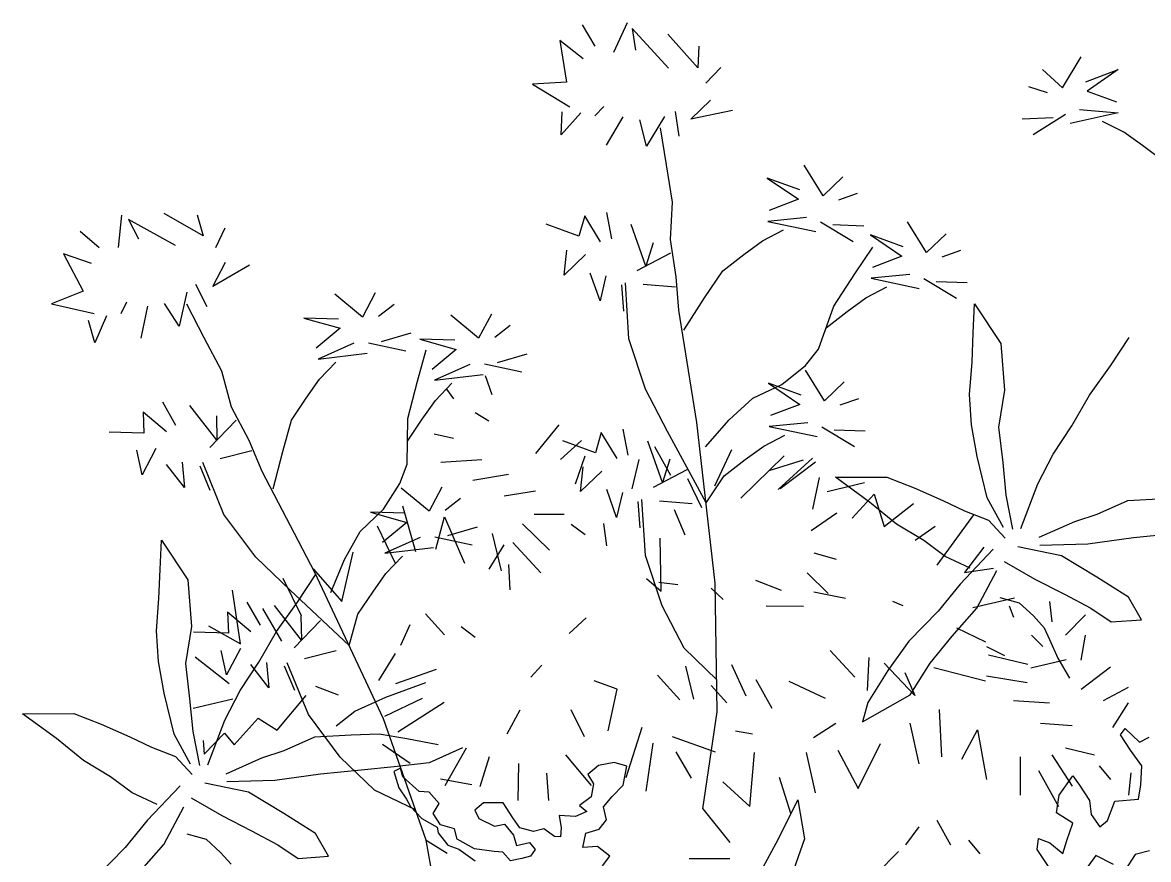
# Model space of a CAD drawing. Header units: millimetres. Extents: x 224.49 to 232.8, y 170.44 to 178.39.
# Drawn here: x 232.0701 to 232.3489, y 174.1211 to 174.3284 of the extents above; entities that cross this region are included whole.
import ezdxf

# ---------------------------------------------------------------- set-up
doc = ezdxf.new("R2010")
doc.units = ezdxf.units.MM
doc.layers.add('VEGETAZIONE', color=94, linetype='Continuous')

msp = doc.modelspace()

# ---------------------------------------------------------------- linework, layer by layer
at = {"layer": 'VEGETAZIONE'}
for p, q in [((232.2119666124137, 174.3224936376592), (232.2088205923475, 174.3278109197946)), ((232.2165853355534, 174.3210316952747), (232.2199195689006, 174.3283650960167)), ((232.2300526777701, 174.3170231468818), (232.2210919509136, 174.3268500843934)), ((232.2210919509136, 174.3268500843934), (232.221940410229, 174.3214974227659)), ((232.2373282868145, 174.3171351819407), (232.2299228687631, 174.3254530044115)), ((232.2089504013545, 174.3193810622648), (232.2031356945647, 174.3238907176411)), ((232.2031356945647, 174.3238907176411), (232.2048267127859, 174.3135685697281)), ((232.2376286078745, 174.3225055333147), (232.2373282868145, 174.3171351819407)), ((232.3276459503861, 174.3121633135271), (232.332241616654, 174.3198277289063)), ((232.2430721886914, 174.3172236306715), (232.2393019248677, 174.3133329114281)), ((232.3226673119286, 174.3167619627544), (232.3276459503861, 174.3121633135271)), ((232.3333905332212, 174.313696196603), (232.3414329491908, 174.3167619627544)), ((232.3414329491908, 174.3167619627544), (232.3337735054103, 174.3113968719891)), ((232.2048267127859, 174.3135685697281), (232.1964082237757, 174.3130556695806)), ((232.1964082237757, 174.3130556695806), (232.2056869729201, 174.3074495574157)), ((232.3192205622274, 174.3125465342961), (232.3238162284958, 174.3110136512202)), ((232.3337735054103, 174.3113968719891), (232.3410499770018, 174.3087143266063)), ((232.235608366366, 174.3044609127352), (232.2405156097463, 174.3091356724095)), ((232.2034956195386, 174.3005170217626), (232.2037900401894, 174.3062705484787)), ((232.2083910621006, 174.305958132121), (232.2034956195386, 174.3005170217626)), ((232.2141113623399, 174.3075792822207), (232.2118492040456, 174.3052448506747)), ((232.2317495964009, 174.3063178236263), (232.2326098565351, 174.3001988113139)), ((232.2459178876977, 174.3065359971621), (232.235608366366, 174.3044609127352)), ((232.3203694787946, 174.3006666904586), (232.3284118947637, 174.3056485604549)), ((232.3414329491908, 174.3060317812239), (232.329560811331, 174.303349235841)), ((232.3318586444649, 174.3067982227618), (232.3414329491908, 174.3060317812239)), ((232.2187477867075, 174.3049678138096), (232.2146417993669, 174.298005795246)), ((232.2246037963634, 174.2977759310371), (232.2229717822362, 174.3042663255275)), ((232.2290868100865, 174.3051270215252), (232.2246037963634, 174.2977759310371)), ((232.3176886734715, 174.3044988981479), (232.3253481172516, 174.3048821189169)), ((232.3428418066075, 174.3012105232721), (232.337564473589, 174.303850959867)), ((232.2295983697665, 174.2930973638487), (232.2281369020799, 174.3023174828146)), ((232.3474594729984, 174.2979099775281), (232.3428418066075, 174.3012105232721)), ((232.3527368060174, 174.2939493226355), (232.3474594729984, 174.2979099775281)), ((232.2310598374531, 174.2838772448832), (232.2295983697665, 174.2930973638487)), ((232.2683567708102, 174.2854659897831), (232.26364364112, 174.2930587376442)), ((232.2545006013922, 174.2898518169364), (232.2622417429599, 174.2846052937858)), ((232.2625892672951, 174.2869102424216), (232.2545006013922, 174.2898518169364)), ((232.2732640141905, 174.2901407494575), (232.2683567708102, 174.2854659897831)), ((232.2767752598203, 174.2859788899306), (232.2722037399564, 174.2843754295769)), ((232.2305425398469, 174.2746266554669), (232.2310598374531, 174.2838772448832)), ((232.2622417429599, 174.2846052937858), (232.2550074367816, 174.2818110313311)), ((232.0939306422389, 174.2726571364457), (232.0947613644964, 174.2806699873109)), ((232.1148365076457, 174.2755550037247), (232.1051715283817, 174.2810880465582)), ((232.1134144955333, 174.2807423680043), (232.1148365076457, 174.2755550037247)), ((232.2093571330153, 174.280470553888), (232.2079021311708, 174.2754656881103)), ((232.2132867078937, 174.2740155388898), (232.2093571330153, 174.280470553888)), ((232.2147063072818, 174.2813194567212), (232.2159553946173, 174.2748231656489)), ((232.0963544518829, 174.2796061205983), (232.0988600623625, 174.2748006252197)), ((232.1079737179891, 174.2731365006863), (232.0963544518829, 174.2796061205983)), ((232.2079021311708, 174.2754656881103), (232.1998134652674, 174.2784072626251)), ((232.2244859914064, 174.2680557342929), (232.2208803392261, 174.2783483992959)), ((232.2642271818319, 174.2800366725888), (232.2546658128555, 174.2791229073529)), ((232.2546658128555, 174.2791229073529), (232.2665778462676, 174.2766234740008)), ((232.2758093921368, 174.274082764574), (232.2676912241865, 174.2789402158006)), ((232.2784308755851, 174.2779557940713), (232.2707664393399, 174.2782210377724)), ((232.2939516747762, 174.2713728533018), (232.2892385450861, 174.2789656011629)), ((232.089086759752, 174.2725753964556), (232.0844139525386, 174.2766171540326)), ((232.12025449948, 174.277464348229), (232.1179162274727, 174.2725771128599)), ((232.2533313548394, 174.2742805288814), (232.2585674077661, 174.2770019070164)), ((232.2881841712612, 174.2728171059404), (232.2800955053578, 174.2757586804552)), ((232.2800955053578, 174.2757586804552), (232.287836646926, 174.2705121573046)), ((232.2988589181566, 174.2760476129762), (232.2939516747762, 174.2713728533018)), ((232.2042203734879, 174.2658273387325), (232.2048918205207, 174.271969937373)), ((232.2263121192242, 174.2738328473371), (232.2244859914064, 174.2680557342929)), ((232.2320040075335, 174.265406536501), (232.2305425398469, 174.2746266554669)), ((232.2487650539744, 174.2709092766632), (232.2533313548394, 174.2742805288814)), ((232.2761964324083, 174.2660870432325), (232.2807119151218, 174.2727584499499)), ((232.0802696832531, 174.2710934704957), (232.0851535319577, 174.2618439136414)), ((232.0872161421459, 174.2686656081602), (232.0802696832531, 174.2710934704957)), ((232.2095046432507, 174.2708911703309), (232.2042203734879, 174.2658273387325)), ((232.2305656168002, 174.271215482344), (232.2222061318841, 174.2668708287739)), ((232.2435493283089, 174.2668678367287), (232.2487650539744, 174.2709092766632)), ((232.287836646926, 174.2705121573046), (232.2806023407476, 174.2677178948499)), ((232.3023701637864, 174.2718857534493), (232.2977986439225, 174.2702822930956)), ((232.1172337947789, 174.2629912367485), (232.1204009206432, 174.2689832088246)), ((232.1263493188064, 174.2682352263724), (232.1172337947789, 174.2629912367485)), ((232.2390338455954, 174.2601964300108), (232.2435493283089, 174.2668678367287)), ((232.2131279966595, 174.2594489793011), (232.2107242285389, 174.2663107559698)), ((232.214565297276, 174.2656033711061), (232.2131279966595, 174.2594489793011)), ((232.220271790705, 174.2500294945513), (232.2193987660373, 174.2638799866337)), ((232.2326603703243, 174.2571210762577), (232.2320040075335, 174.265406536501)), ((232.2710416885249, 174.2580854178974), (232.2761964324083, 174.2660870432325)), ((232.289822085798, 174.2659435361076), (232.2802607168216, 174.2650297708716)), ((232.2802607168216, 174.2650297708716), (232.2921727502336, 174.2625303375195)), ((232.3014042961028, 174.2599896280927), (232.2932861281526, 174.2648470793193)), ((232.3040257795512, 174.26386265759), (232.2963613433055, 174.2641279012911)), ((232.0851535319577, 174.2618439136414), (232.077334516189, 174.2586821077986)), ((232.1108386595239, 174.2615501807833), (232.1089243388994, 174.2531554610179)), ((232.1129849389483, 174.2635255099286), (232.115745293938, 174.2579971467432)), ((232.1543211324885, 174.2553889691118), (232.1474392939232, 174.261090171574)), ((232.1574882583529, 174.2613809411883), (232.1543211324885, 174.2553889691118)), ((232.2184299676507, 174.263363284873), (232.2189132014025, 174.2568552006361)), ((232.2318442061825, 174.2628033145603), (232.223790942736, 174.2634458370213)), ((232.2789262588055, 174.2601873924001), (232.2841623117317, 174.2629087705351)), ((232.077334516189, 174.2586821077986), (232.087913886947, 174.256315550456)), ((232.0958602749703, 174.2591159223954), (232.094457311766, 174.256183581174)), ((232.101086274222, 174.258113360676), (232.0994057807981, 174.250207364447)), ((232.1089243388994, 174.2531554610179), (232.1053142127436, 174.2587906788391)), ((232.1151468674909, 174.2503067960075), (232.1108309061116, 174.2585844139568)), ((232.1621401482573, 174.2585507749546), (232.1583152438095, 174.255577563738)), ((232.2338791017116, 174.2521948046762), (232.2390338455954, 174.2601964300108)), ((232.2672467760246, 174.247463982597), (232.2710416885249, 174.2580854178974)), ((232.2743599579405, 174.256816140182), (232.2789262588055, 174.2601873924001)), ((232.3055392420521, 174.251475288305), (232.3058447513037, 174.2586737462663)), ((232.3058447513037, 174.2586737462663), (232.3123486070496, 174.2488743516816)), ((232.0909517721558, 174.2557608422782), (232.0880393908012, 174.2490460023952)), ((232.1830680050882, 174.2501608795329), (232.1761861665229, 174.2558620819951)), ((232.1862351309525, 174.256152851609), (232.1830680050882, 174.2501608795329)), ((232.2370723660458, 174.2292867629459), (232.2326603703243, 174.2571210762577)), ((232.2691442322745, 174.2527747002474), (232.2743599579405, 174.256816140182)), ((232.0880393908012, 174.2490460023952), (232.0864900064336, 174.2545948005778)), ((232.1483936516349, 174.2549253602207), (232.1397894850276, 174.2551437491412)), ((232.1397894850276, 174.2551437491412), (232.1487966857082, 174.2526294671676)), ((232.1487966857082, 174.2526294671676), (232.1428255018361, 174.2476809268056)), ((232.1908870208569, 174.2533226853758), (232.1870621164091, 174.2503494741592)), ((232.1194628288696, 174.2420291780578), (232.1151468674909, 174.2503067960075)), ((232.1662597634324, 174.2514698215201), (232.1589084020649, 174.2492854627509)), ((232.1685363576273, 174.2499156595619), (232.1775435583083, 174.2474013775883)), ((232.1771405242345, 174.2496972706418), (232.1685363576273, 174.2499156595619)), ((232.2244224302673, 174.2375498483535), (232.220271790705, 174.2500294945513)), ((232.305233732801, 174.2442768303437), (232.3055392420521, 174.251475288305)), ((232.3395060163318, 174.2433779495201), (232.3441284805564, 174.2503905136838)), ((232.1521311500452, 174.248928708496), (232.1433559081644, 174.2450235998491)), ((232.1650050897917, 174.2469644550521), (232.1557640619105, 174.2489900134889)), ((232.1679132004458, 174.239506288228), (232.1700743183898, 174.2472668823394)), ((232.1775435583083, 174.2474013775883), (232.1715723744357, 174.2424528372268)), ((232.2640098156518, 174.2434530131128), (232.2672467760246, 174.247463982597)), ((232.3123486070496, 174.2488743516816), (232.3132987772389, 174.237294854344)), ((232.1433559081644, 174.2450235998491), (232.1554446970728, 174.2464395411681)), ((232.1436296033032, 174.2400081738025), (232.147729299447, 174.2442525395651)), ((232.195006636032, 174.2462417319413), (232.1876552746646, 174.244057373172)), ((232.3046037654414, 174.236226950347), (232.305233732801, 174.2442768303437)), ((232.1219123004605, 174.2330937938865), (232.1194628288696, 174.2420291780578)), ((232.1808780226449, 174.2437006189172), (232.1721027807641, 174.2397955102698)), ((232.1937519623913, 174.2417363654728), (232.1845109345101, 174.2437619239096)), ((232.2581446651854, 174.2387413854609), (232.2640098156518, 174.2434530131128)), ((232.268693337068, 174.2346615293987), (232.2639802073783, 174.2422542772598)), ((232.3342957377401, 174.2361022328774), (232.3395060163318, 174.2433779495201)), ((232.140371472911, 174.235360482821), (232.1436296033032, 174.2400081738025)), ((232.165568724218, 174.2302812774575), (232.1679132004458, 174.239506288228)), ((232.1721027807641, 174.2397955102698), (232.1841915696725, 174.2412114515893)), ((232.1723764759024, 174.2347800842232), (232.1764761720466, 174.2390244499858)), ((232.1846679994343, 174.2409863607883), (232.1863643415488, 174.2362251139272)), ((232.2509400105961, 174.2353295059753), (232.2581446651854, 174.2387413854609)), ((232.25483716765, 174.2390473565521), (232.2625783092182, 174.2338008334015)), ((232.2629258335534, 174.2361057820373), (232.25483716765, 174.2390473565521)), ((232.2736005804488, 174.2393362890726), (232.268693337068, 174.2346615293987)), ((232.1751520456989, 174.237594471893), (232.1768786527556, 174.2351343337874)), ((232.2298617558005, 174.2270706084888), (232.2244224302673, 174.2375498483535)), ((232.3051494268145, 174.2287033753074), (232.3046037654414, 174.236226950347)), ((232.3132987772389, 174.237294854344), (232.3117565374043, 174.228130399833)), ((232.3299366297735, 174.2285013991569), (232.3342957377401, 174.2361022328774)), ((232.1047700644869, 174.2344066519582), (232.108018991187, 174.2286441445036)), ((232.1182580797983, 174.2249387061839), (232.1115682338161, 174.2335518148699)), ((232.1262282618392, 174.2248161759372), (232.1219123004605, 174.2330937938865)), ((232.1367105817459, 174.2298709558064), (232.140371472911, 174.235360482821)), ((232.1691183455106, 174.2301323932421), (232.1723764759024, 174.2347800842232)), ((232.2450850237603, 174.2299578474236), (232.2509400105961, 174.2353295059753)), ((232.2625783092182, 174.2338008334015), (232.2553440030394, 174.2310065709468)), ((232.2771118260786, 174.2351744295462), (232.2725403062147, 174.2335709691926)), ((232.1057453395076, 174.2270302492617), (232.099968016618, 174.2319017292813)), ((232.099968016618, 174.2319017292813), (232.1001790581092, 174.226693930004)), ((232.1181534932531, 174.230996662901), (232.1182580797983, 174.2249387061839)), ((232.1653461844737, 174.2190044549972), (232.165568724218, 174.2302812774575)), ((232.1654574543456, 174.2246428662276), (232.1691183455106, 174.2301323932421)), ((232.182247163593, 174.2318128788576), (232.1856024828664, 174.2297369695262)), ((232.1230182930491, 174.2298668115478), (232.1164729998292, 174.2230906666724)), ((232.1345494638019, 174.2221103616949), (232.1367105817459, 174.2298709558064)), ((232.1972668879604, 174.2215923615519), (232.2030430430756, 174.2286899341512)), ((232.2187935930648, 174.2276830111947), (232.2200426804004, 174.2211867201223)), ((232.2416684576612, 174.1894971763064), (232.2370723660458, 174.2292867629459)), ((232.2392503641851, 174.223266127072), (232.2450850237603, 174.2299578474236)), ((232.2645637480898, 174.2292322122045), (232.2550023791134, 174.2283184469685)), ((232.2550023791134, 174.2283184469685), (232.2669144125254, 174.2258190136164)), ((232.276145958395, 174.2232783041896), (232.2680277904444, 174.2281357554162)), ((232.2787674418434, 174.2271513336869), (232.2711030055977, 174.227416577388)), ((232.3065462588126, 174.2208546831904), (232.3051494268145, 174.2287033753074)), ((232.3117565374043, 174.228130399833), (232.3128289112939, 174.2194302856802)), ((232.3253141655484, 174.2214888349932), (232.3299366297735, 174.2285013991569)), ((232.1001790581092, 174.226693930004), (232.0915748915019, 174.2269123189245)), ((232.1294838141691, 174.2171688860523), (232.1262282618392, 174.2248161759372)), ((232.1720298810603, 174.2265350630729), (232.1768857527679, 174.2253866406405)), ((232.2033367275951, 174.2201568335114), (232.2085397136954, 174.2248252210971)), ((232.2119894169538, 174.2218292425838), (232.2039007510504, 174.2247708170986)), ((232.2134444187984, 174.2268341083615), (232.2119894169538, 174.2218292425838)), ((232.2173739936767, 174.2203790933632), (232.2134444187984, 174.2268341083615)), ((232.2285732771895, 174.2144192887664), (232.2249676250091, 174.2247119537693)), ((232.2393704118533, 174.2093919696264), (232.2298617558005, 174.2270706084888)), ((232.2536679210977, 174.223476068497), (232.2589039740239, 174.226197446632)), ((232.0997513699251, 174.2163851860856), (232.0984358127582, 174.2224227078055)), ((232.1031523229901, 174.222865881699), (232.0997513699251, 174.2163851860856)), ((232.1269040810236, 174.2222971345765), (232.1190641479458, 174.2203469200773)), ((232.1322049875741, 174.2128853509245), (232.1345494638019, 174.2221103616949)), ((232.2266513377592, 174.2233630038555), (232.230617191002, 174.2162696951469)), ((232.2415643494189, 174.2136034941101), (232.2457420572597, 174.2226179466912)), ((232.2491016202322, 174.2201048162789), (232.2536679210977, 174.223476068497)), ((232.1096311274816, 174.2194605722904), (232.1102242857375, 174.2131684713032)), ((232.1199913268294, 174.2065077360113), (232.1147617112862, 174.21936267375)), ((232.163551783097, 174.2141726942046), (232.1653461844737, 174.2190044549972)), ((232.1736959582319, 174.2194727074558), (232.1838527108795, 174.2201483057294)), ((232.2070462612734, 174.2141500410513), (232.209436832172, 174.2210224142265)), ((232.2211012372665, 174.2128778062516), (232.222820744311, 174.220165361293)), ((232.2303994050077, 174.220196401811), (232.2285732771895, 174.2144192887664)), ((232.2438858945667, 174.2160633763443), (232.2491016202322, 174.2201048162789)), ((232.2480186684008, 174.2105381916964), (232.2587112251082, 174.2210895593754)), ((232.2549873443679, 174.2174309092521), (232.2635456497412, 174.220023387507)), ((232.257248037629, 174.2127154880851), (232.265738713105, 174.2204534419753)), ((232.2577694946264, 174.2129258149072), (232.2665164896673, 174.2195772525489)), ((232.3089965158435, 174.2106529128461), (232.3065462588126, 174.2208546831904)), ((232.3128289112939, 174.2194302856802), (232.3136379289255, 174.2113184410842)), ((232.3215428719483, 174.2141511537517), (232.3253141655484, 174.2214888349932)), ((232.1102242857375, 174.2131684713032), (232.1057643884157, 174.2189105437607)), ((232.1140073555673, 174.2185648652068), (232.1165338833559, 174.2125477784845)), ((232.1425131458433, 174.1921798640643), (232.1294838141691, 174.2171688860523)), ((232.1816205647053, 174.2150337831855), (232.1904351896439, 174.2165397451914)), ((232.2083076592709, 174.2121908932064), (232.2089791063042, 174.2183334918469)), ((232.2135919290337, 174.2172547248048), (232.2083076592709, 174.2121908932064)), ((232.2346529025833, 174.2175790368175), (232.2262934176671, 174.2132343832474)), ((232.1594881311586, 174.2078413311566), (232.163551783097, 174.2141726942046)), ((232.2348234459297, 174.2154542040167), (232.2382463951005, 174.2082328190501)), ((232.2393704118533, 174.2093919696264), (232.2438858945667, 174.2160633763443)), ((232.2658437079573, 174.2078613819482), (232.267435055219, 174.2156921951142)), ((232.2693965347659, 174.2122277913237), (232.2786259039942, 174.2144050877124)), ((232.2714417535146, 174.2157316451659), (232.2841292621771, 174.2157622333303)), ((232.2798312560605, 174.209601091202), (232.2714417535146, 174.2157316451659)), ((232.2841292621771, 174.2157622333303), (232.2909386271746, 174.2131612967065)), ((232.3173249165395, 174.2030826672896), (232.3215428719483, 174.2141511537517)), ((232.1707865212249, 174.2073254960211), (232.1639046826601, 174.2130266984833)), ((232.1739536470893, 174.2133174680972), (232.1707865212249, 174.2073254960211)), ((232.1894170113966, 174.2111381170395), (232.1971458281902, 174.2123879265288)), ((232.2172152824425, 174.205812533775), (232.2148115143224, 174.2126743104437)), ((232.2186525830591, 174.2119669255795), (232.2172152824425, 174.205812533775)), ((232.2755340042979, 174.2056467876474), (232.2810235749054, 174.2115297677402)), ((232.2810235749054, 174.2115297677402), (232.283488875714, 174.2035089721327)), ((232.2909386271746, 174.2131612967065), (232.2980113484302, 174.2099720905259)), ((232.3130079615655, 174.2032685610872), (232.3089965158435, 174.2106529128461)), ((232.3136379289255, 174.2113184410842), (232.3152981171817, 174.2028814794099)), ((232.1537413477155, 174.202316618546), (232.1594881311586, 174.2078413311566)), ((232.164217369451, 174.2086342341692), (232.1674516289542, 174.1973538898152)), ((232.1786055369936, 174.210487301864), (232.1747806325458, 174.2075140906474)), ((232.2225172534338, 174.2097268393464), (232.2230004871855, 174.2032187551096)), ((232.224359076488, 174.1963930490248), (232.2234860518203, 174.2102435411072)), ((232.2359314919656, 174.2091668690338), (232.227878228519, 174.2098093914952)), ((232.2865184173576, 174.2041207713938), (232.2798312560605, 174.209601091202)), ((232.283488875714, 174.2035089721327), (232.2907353183206, 174.2092329228755)), ((232.2980113484302, 174.2099720905259), (232.303381728436, 174.2074331185014)), ((232.3362150269756, 174.2065962022772), (232.3438566137408, 174.2100171845015)), ((232.3438566137408, 174.2100171845015), (232.3528149817964, 174.2104968189416)), ((232.1278929537072, 174.1959942365612), (232.1199913268294, 174.2065077360113)), ((232.1648590403713, 174.20686188713), (232.156254873764, 174.2070802760501)), ((232.156254873764, 174.2070802760501), (232.165262074445, 174.2045659940765)), ((232.172465925387, 174.1979633180141), (232.1746001767212, 174.2059222074382)), ((232.1746001767212, 174.2059222074382), (232.1795913082235, 174.1944828337342)), ((232.1967987137979, 174.2065711165106), (232.2042409460843, 174.2066063334934)), ((232.2314752266686, 174.2077824202012), (232.2340989522024, 174.2015194752249)), ((232.2653684337822, 174.2025878300543), (232.2717853878095, 174.2069691120324)), ((232.2966235682999, 174.1939907423013), (232.3057176777335, 174.2064589899611)), ((232.303381728436, 174.2074331185014), (232.3093399228089, 174.2051572989559)), ((232.3093399228089, 174.2051572989559), (232.3134735722317, 174.2006523303813)), ((232.3306613414185, 174.2048160995247), (232.3362150269756, 174.2065962022772)), ((232.1498970982668, 174.1953626748719), (232.1537413477155, 174.202316618546)), ((232.1579285752065, 174.2037096940668), (232.1624070675791, 174.1944433528607)), ((232.165262074445, 174.2045659940765), (232.1592908905724, 174.1996174537149)), ((232.1827251521688, 174.2034063484294), (232.1753737908013, 174.2012219896602)), ((232.1939257687119, 174.204172884589), (232.200606142316, 174.1977199571708)), ((232.2059675531411, 174.2041461953878), (232.2094510321969, 174.2015270279322)), ((232.2139526894995, 174.2043094886286), (232.2146913832518, 174.1987488311266)), ((232.2932666805047, 174.2000801431778), (232.2865184173576, 174.2041207713938)), ((232.2911571626225, 174.2001565641109), (232.2960735642152, 174.2036103591901)), ((232.3218441259207, 174.2008688123429), (232.3306613414185, 174.2048160995247)), ((232.1042298954, 174.1929260637318), (232.1045354046511, 174.2001245216931)), ((232.1045354046511, 174.2001245216931), (232.1110392603975, 174.1903251271079)), ((232.1685965387816, 174.2008652354053), (232.1598212969008, 174.1969601267584)), ((232.1814704785281, 174.1989009819609), (232.1722294506469, 174.2009265403977)), ((232.1864532714828, 174.2018365588502), (232.1886319877842, 174.1926011707357)), ((232.1915654627552, 174.1996016201693), (232.1985021559246, 174.1920621765026)), ((232.2282320022597, 174.187518576358), (232.227998847625, 174.2006538945094)), ((232.2985759586606, 174.1961014795608), (232.2932666805047, 174.2000801431778)), ((232.3451923438885, 174.2007288007918), (232.3338827183667, 174.1991965564363)), ((232.3553263406772, 174.2017347401899), (232.3451923438885, 174.2007288007918)), ((232.1491584152351, 174.1850094545226), (232.1520242603089, 174.1971553795917)), ((232.1598212969008, 174.1969601267584), (232.1719100858092, 174.1983760680774)), ((232.1856825949328, 174.1929650551298), (232.1894152935412, 174.1990070645726)), ((232.2661071275344, 174.1970271725523), (232.2716340630965, 174.1954635682538)), ((232.3104733985489, 174.1978968763952), (232.3023240481249, 174.1893053973587)), ((232.3081829785421, 174.1984381943536), (232.3033644717891, 174.1921400323946)), ((232.3274167603346, 174.1963018791695), (232.3165537966221, 174.1985004400341)), ((232.3338827183667, 174.1991965564363), (232.3220463803288, 174.1988408511939)), ((232.1363806996421, 174.1877869898036), (232.1278929537072, 174.1959942365612)), ((232.1464916537972, 174.1871635699459), (232.1498970982668, 174.1953626748719)), ((232.1600949920391, 174.1919447007114), (232.1641946881834, 174.1961890664739)), ((232.1908926810453, 174.1878857495686), (232.1905687315827, 174.1941177414534)), ((232.2285097160504, 174.183913402827), (232.224359076488, 174.1963930490248)), ((232.3047975092915, 174.1932373904584), (232.2985759586606, 174.1961014795608)), ((232.3044426366684, 174.1943853737245), (232.3044426366684, 174.1943853737245)), ((232.3132291648305, 174.1948935640122), (232.3208285986026, 174.1905278187184)), ((232.3361307209895, 174.1910227472409), (232.3274167603346, 174.1963018791695)), ((232.1039243861484, 174.1857276057705), (232.1042298954, 174.1929260637318)), ((232.1381966696792, 174.1848287249469), (232.1428191339043, 174.1918412891106)), ((232.1420935622838, 174.1930921563136), (232.1491584152351, 174.1850094545226)), ((232.1595165592332, 174.1559139131438), (232.1425131458433, 174.1921798640643)), ((232.1568368616474, 174.1872970097303), (232.1600949920391, 174.1919447007114)), ((232.2644178854327, 174.192040726267), (232.2696279715448, 174.1869614207054)), ((232.3033644717891, 174.1921400323946), (232.3105503845106, 174.1932617656258)), ((232.3063965956973, 174.1833607371919), (232.3114046198809, 174.1926644149836)), ((232.1110392603975, 174.1903251271079), (232.1119894305863, 174.1787456297708)), ((232.1346210650547, 174.1907558305753), (232.1390995574276, 174.1814894893693)), ((232.2246203634215, 174.1906810019378), (232.2282320022597, 174.187518576358)), ((232.2276979160553, 174.1897738594195), (232.2324256279805, 174.1891686951113)), ((232.2421593800456, 174.1576164474319), (232.2416684576612, 174.1894971763064)), ((232.2516533251316, 174.1902637391423), (232.2579794843306, 174.1877416948529)), ((232.3023240481249, 174.1893053973587), (232.2968504132752, 174.1826179502729)), ((232.3208285986026, 174.1905278187184), (232.3281646761158, 174.1867503429813)), ((232.3439935110193, 174.1860687323903), (232.3361307209895, 174.1910227472409)), ((232.1032944187888, 174.1776777257738), (232.1039243861484, 174.1857276057705)), ((232.124124298027, 174.1745157291367), (232.1221342713931, 174.1878100766381)), ((232.1510148525383, 174.1740468886043), (232.1363806996421, 174.1877869898036)), ((232.1531759704823, 174.1818074827157), (232.1568368616474, 174.1872970097303)), ((232.2406670839043, 174.1882454721036), (232.2436076588876, 174.18549822839)), ((232.266092780472, 174.1873617299694), (232.2739194921057, 174.1857671725789)), ((232.305415028308, 174.1834479024043), (232.3157302056804, 174.1858813513091)), ((232.3121478207151, 174.1859908288812), (232.3168971686843, 174.184655403281)), ((232.3281646761158, 174.1867503429813), (232.3346495830053, 174.1832979843222)), ((232.347214887967, 174.1804491893018), (232.3439935110193, 174.1860687323903)), ((232.125691751022, 174.1848500456755), (232.128940677722, 174.1790875382204)), ((232.1295159737944, 174.1832430761093), (232.1342810506746, 174.1751913274103)), ((232.1391797663334, 174.1753820999007), (232.1324899203511, 174.1839952085867)), ((232.132986391088, 174.1775530083042), (232.1381966696792, 174.1848287249469)), ((232.2339490415836, 174.1734341629627), (232.2285097160504, 174.183913402827)), ((232.2542984977396, 174.1839185436021), (232.2634976020251, 174.1837947312348)), ((232.2855465322452, 174.1850691489955), (232.2881026278812, 174.183951679655)), ((232.300335146481, 174.1764101376276), (232.3063965956973, 174.1833607371919)), ((232.3144068498843, 174.1838799223279), (232.3155224633649, 174.1810890697722)), ((232.3168971686843, 174.184655403281), (232.3204337085137, 174.1813923836127)), ((232.3244473712099, 174.1849962633502), (232.3250051779502, 174.1799727287499)), ((232.3346495830053, 174.1832979843222), (232.3396955049026, 174.1799075902619)), ((232.1208897031531, 174.1823451229981), (232.1211007446443, 174.1771373237208)), ((232.1266670260422, 174.1774736429785), (232.1208897031531, 174.1823451229981)), ((232.1439399795842, 174.1803102052646), (232.1373946863643, 174.1735340603892)), ((232.1390751797882, 174.1814400566178), (232.1391797663334, 174.1753820999007)), ((232.1510148525383, 174.1740468886043), (232.1531759704823, 174.1818074827157)), ((232.1699542947178, 174.1818865098163), (232.1746214767579, 174.1766791279971)), ((232.205476214048, 174.1770761484441), (232.2097215517862, 174.1809451253895)), ((232.2968504132752, 174.1826179502729), (232.2896133353262, 174.1751410457506)), ((232.3204337085137, 174.1813923836127), (232.3231356582798, 174.1784480573548)), ((232.3283520183924, 174.1766237056828), (232.3333722790555, 174.1816472402835)), ((232.3396955049026, 174.1799075902619), (232.347214887967, 174.1804491893018)), ((232.1038400801623, 174.1701541507342), (232.1032944187888, 174.1776777257738)), ((232.1119894305863, 174.1787456297708), (232.1104471907517, 174.1695811752599)), ((232.1211007446443, 174.1771373237208), (232.112496578037, 174.1773557126413)), ((232.1161996915532, 174.178954653407), (232.124124298027, 174.1745157291367)), ((232.1286272831209, 174.1699521745837), (232.132986391088, 174.1775530083042)), ((232.1659955414872, 174.179232125378), (232.163763395313, 174.1741176028341)), ((232.1787083897709, 174.1787902543111), (232.1821918688267, 174.1761710868556)), ((232.3014260101347, 174.1784924092104), (232.3085513929715, 174.1750119249306)), ((232.3231356582798, 174.1784480573548), (232.3244266203293, 174.1755643830567)), ((232.2896133353262, 174.1751410457506), (232.2844030567346, 174.1678653291079)), ((232.2948615116317, 174.1697226905418), (232.300335146481, 174.1764101376276)), ((232.3199849172876, 174.1766237056828), (232.3227739509891, 174.173832853127)), ((232.3244266203293, 174.1755643830567), (232.3264921596089, 174.1709505041805)), ((232.3322566655749, 174.1704838300599), (232.3333722790555, 174.1766237056828)), ((232.1206730564601, 174.1668285798024), (232.1193574992932, 174.1728661015223)), ((232.1240740095251, 174.1733092754158), (232.1206730564601, 174.1668285798024)), ((232.1478257675587, 174.1727405282933), (232.1399858344809, 174.1707903137941)), ((232.1583717195455, 174.1653902558611), (232.1625191624436, 174.1721035996867)), ((232.2420366494495, 174.1655866296506), (232.2339490415836, 174.1734341629627)), ((232.2700959986698, 174.1728218368695), (232.2762334682017, 174.1662408331932)), ((232.3088287824809, 174.173832853127), (232.3132912364032, 174.1716001710826)), ((232.3093203516657, 174.1717523761841), (232.3190320950814, 174.1694555313194)), ((232.1052369121605, 174.1623054586172), (232.1038400801623, 174.1701541507342)), ((232.1104471907517, 174.1695811752599), (232.1115195646414, 174.160881061107)), ((232.1128514722924, 174.1712828695914), (232.1212887178955, 174.1646709128232)), ((232.1240048188963, 174.16293961042), (232.1286272831209, 174.1699521745837)), ((232.1311459722726, 174.16361186502), (232.1266860749508, 174.1693539374775)), ((232.1305528140167, 174.1699039660072), (232.1311459722726, 174.16361186502)), ((232.1349290421023, 174.1690082589236), (232.137455569891, 174.1629911722013)), ((232.1409130133645, 174.1569511297281), (232.1356833978213, 174.1698060674668)), ((232.1959976252676, 174.1662376751575), (232.1987424105711, 174.1691791652039)), ((232.2343248597869, 174.1689710213433), (232.236247256523, 174.1608221494772)), ((232.2456955803611, 174.1693595140083), (232.2492466893142, 174.1615948709174)), ((232.2796795823025, 174.171068250129), (232.2793022029675, 174.1629503313549)), ((232.2910574028894, 174.1617090496471), (232.2834496458656, 174.1696636751805)), ((232.2899145892986, 174.1618587043423), (232.2948615116317, 174.1697226905418)), ((232.328517783874, 174.1705463114591), (232.3198313187183, 174.168497091329)), ((232.3264921596089, 174.1709505041805), (232.3293922889517, 174.1660179318939)), ((232.3322566655749, 174.1632276134147), (232.3395081531991, 174.1688093185263)), ((232.1625565273986, 174.1646570152953), (232.1726153852061, 174.1681769804487)), ((232.2273952666298, 174.1667627718631), (232.2328616723073, 174.160596950053)), ((232.2844030567346, 174.1678653291079), (232.2794561344014, 174.1600013429089)), ((232.288561837138, 174.1674287364991), (232.2910574028894, 174.1617090496471)), ((232.3085584929838, 174.1652642317837), (232.29574774986, 174.1685504697308)), ((232.3088287824809, 174.1665766364819), (232.318869303807, 174.1649021249483)), ((232.142657766393, 174.163977153131), (232.1483128617376, 174.1618702907077)), ((232.1600893341485, 174.1612604161147), (232.1700132958646, 174.1649314137582)), ((232.2173364088223, 174.1632428067093), (232.2116813134773, 174.1653496691325)), ((232.2151718925454, 174.1529828085296), (232.2173364088223, 174.1632428067093)), ((232.2406207540436, 174.1641478682983), (232.2444887124468, 174.1598989264695)), ((232.2517351550534, 174.1656228772123), (232.2557010082962, 174.1585295685037)), ((232.2598484511943, 174.1652429123288), (232.2688588658127, 174.1610601405747)), ((232.3378347329783, 174.1604367608589), (232.3439706071219, 174.1637857839261)), ((232.1076871691909, 174.1521036882729), (232.1052369121605, 174.1623054586172)), ((232.1115195646414, 174.160881061107), (232.1123285822729, 174.1527692165106)), ((232.1124135630723, 174.1585627333062), (232.1221858363726, 174.1608681059525)), ((232.1202335252962, 174.155601929178), (232.1240048188963, 174.16293961042)), ((232.1331791776121, 174.1531386798439), (232.1403277253791, 174.1617069974669)), ((232.1523804180485, 174.1578092919236), (232.1600893341485, 174.1612604161147)), ((232.159879371992, 174.1565700496132), (232.1691390061625, 174.1610484547574)), ((232.2780972001175, 174.1551559631745), (232.2899145892986, 174.1618587043423)), ((232.3155224633649, 174.1604367608589), (232.3244473712099, 174.1598785903481)), ((232.1478167738325, 174.1542227272704), (232.1523804180485, 174.1578092919236)), ((232.1630762665406, 174.1527362896505), (232.1745377819427, 174.1600281085831)), ((232.190130675325, 174.152236776291), (232.1933204698609, 174.1581507094753)), ((232.2059051583626, 174.1582520965327), (232.2091999477508, 174.1515739696903)), ((232.2794561344014, 174.1600013429089), (232.2780972001175, 174.1551559631745)), ((232.2971148409339, 174.1582040788145), (232.2976726476742, 174.14648249808)), ((232.3400659599394, 174.1537387147251), (232.3439706071219, 174.1598785903481)), ((232.070132406862, 174.1571824205927), (232.082819915525, 174.1572130087567)), ((232.0785219094084, 174.1510518666288), (232.070132406862, 174.1571824205927)), ((232.082819915525, 174.1572130087567), (232.089629280522, 174.1546120721333)), ((232.1160155698869, 174.1445334427164), (232.1202335252962, 174.155601929178)), ((232.1225774157321, 174.1494906384324), (232.1284817306293, 174.1560449529076)), ((232.1284817306293, 174.1560449529076), (232.1331791776121, 174.1531386798439)), ((232.1488146402423, 174.146437630278), (232.1409130133645, 174.1569511297281)), ((232.1701141104747, 174.1258421026556), (232.1595165592332, 174.1559139131438)), ((232.238545133199, 174.1336445763228), (232.2421593800456, 174.1576164474319)), ((232.2898633533097, 174.1548550557474), (232.2920945802709, 174.1448079865464)), ((232.3222161442488, 174.1548550557474), (232.3300254386133, 174.154296885236)), ((232.089629280522, 174.1546120721333), (232.0967020017776, 174.1514228659527)), ((232.1116986149133, 174.144719336514), (232.1076871691909, 174.1521036882729)), ((232.1123285822729, 174.1527692165106), (232.1139887705291, 174.1443322548367)), ((232.1151049185034, 174.1471543126942), (232.1201797448209, 174.1523659584042)), ((232.1201797448209, 174.1523659584042), (232.1225774157321, 174.1494906384324)), ((232.1515056351438, 174.1519475943684), (232.1584372038416, 174.1522260409293)), ((232.1584372038416, 174.1522260409293), (232.1653076706895, 174.1510647958977)), ((232.2196201199756, 174.141415358568), (232.2235717731939, 174.1538174361532)), ((232.2466976936905, 174.1529646471109), (232.2508825015436, 174.1522314065447)), ((232.271482591346, 174.1547971955985), (232.2660232856812, 174.1512153242612)), ((232.3026929083373, 174.1459243275687), (232.3065975555198, 174.1531805442138)), ((232.3065975555198, 174.1531805442138), (232.3088287824809, 174.140900792968)), ((232.085209070705, 174.1455715468202), (232.0785219094084, 174.1510518666288)), ((232.0967020017776, 174.1514228659527), (232.1020723817839, 174.1488838939282)), ((232.1148788638808, 174.1505419376982), (232.1151049185034, 174.1471543126942)), ((232.1349056803235, 174.148046977704), (232.1425472670882, 174.1514679599283)), ((232.1425472670882, 174.1514679599283), (232.1515056351438, 174.1519475943684)), ((232.1660844714212, 174.1448435703011), (232.159245673092, 174.149538647088)), ((232.1653076706895, 174.1510647958977), (232.1730293081616, 174.1495784337886)), ((232.22622576367, 174.1498555999325), (232.2244457267408, 174.1379658273796)), ((232.230983740538, 174.1515515443804), (232.2416228673725, 174.1477530014005)), ((232.2770337982822, 174.1386681109235), (232.2826118656855, 174.1498315211467)), ((232.1020723817839, 174.1488838939282), (232.1080305761568, 174.1466080743827)), ((232.1080305761568, 174.1466080743827), (232.1121642255795, 174.1421031058081)), ((232.1293519947664, 174.1462668749515), (232.1349056803235, 174.148046977704)), ((232.1790486043844, 174.1487423058348), (232.1708192032531, 174.1450581711321)), ((232.174808301532, 174.1394462060399), (232.180071817517, 174.1487168111372)), ((232.1834645017454, 174.139194317415), (232.185726912862, 174.1466099487144)), ((232.204539865723, 174.1470336583626), (232.2109336548198, 174.1393661384374)), ((232.231880859015, 174.1477487375097), (232.2357185524754, 174.1411986869253)), ((232.250259074746, 174.1342027468341), (232.2513746882266, 174.1475988391022)), ((232.2642042432541, 174.1475988391022), (232.2664354702158, 174.1375517699013)), ((232.2720135376191, 174.1481570096131), (232.2770337982822, 174.1386681109235)), ((232.3250051779502, 174.1470406685909), (232.3300254386133, 174.1392262814344)), ((232.3283520183924, 174.1487151801244), (232.3356035060166, 174.1470406685909)), ((232.0919573338521, 174.1415309186042), (232.085209070705, 174.1455715468202)), ((232.1205347792686, 174.1423195877697), (232.1293519947664, 174.1462668749515)), ((232.1573023861772, 174.1382303835204), (232.1488146402423, 174.146437630278)), ((232.1621241914556, 174.1439902671351), (232.1540169940246, 174.1431855156167)), ((232.1708192032531, 174.1450581711321), (232.1621241914556, 174.1439902671351)), ((232.1928896606534, 174.1356828800432), (232.1930107204232, 174.1448873150658)), ((232.3171958835857, 174.14648249808), (232.3171958835857, 174.1369935993899)), ((232.3367191194972, 174.1442498160351), (232.3395081531991, 174.140900792968)), ((232.0972666120085, 174.1375522549876), (232.0919573338521, 174.1415309186042)), ((232.1438829972359, 174.1421795762186), (232.1325733717142, 174.1406473318631)), ((232.1540169940246, 174.1431855156167), (232.1438829972359, 174.1421795762186)), ((232.1736346273994, 174.1410873079577), (232.1813769421908, 174.1396785232793)), ((232.1998797836952, 174.1424933470345), (232.2003318929398, 174.1357180970259)), ((232.2575105623707, 174.1414589634793), (232.2602995960721, 174.1325282353006)), ((232.3216583375085, 174.1431334750129), (232.3266785981716, 174.1342027468341)), ((232.3445284138622, 174.1425753045015), (232.3439706071219, 174.1369935993899)), ((232.1091640518964, 174.139347651822), (232.1010147014724, 174.1307561727855)), ((232.1261074136825, 174.1377526545963), (232.1152444499696, 174.1399512154609)), ((232.1325733717142, 174.1406473318631), (232.1207370336762, 174.1402916266208)), ((232.1674647226643, 174.1333600552776), (232.1573023861772, 174.1382303835204)), ((232.2435653938621, 174.1403426224571), (232.250259074746, 174.1342027468341)), ((232.1034881626389, 174.1346881658852), (232.0972666120085, 174.1375522549876)), ((232.1119198181784, 174.136344339439), (232.1195192519501, 174.1319785941452)), ((232.1348213743369, 174.1324735226677), (232.1261074136825, 174.1377526545963)), ((232.2594267855536, 174.130493960991), (232.2621102449081, 174.1358650357212)), ((232.2621102449081, 174.1358650357212), (232.2637203205206, 174.1261971012069)), ((232.1050872490447, 174.1248115126187), (232.1100952732283, 174.1341151904104)), ((232.238545133199, 174.1336445763228), (232.2452388140834, 174.1252720186554)), ((232.1010147014724, 174.1307561727855), (232.0955410666226, 174.1240687256997)), ((232.1195192519501, 174.1319785941452), (232.1268553294637, 174.1282011184081)), ((232.1426841643667, 174.1275195078171), (232.1348213743369, 174.1324735226677)), ((232.256743326199, 174.1251228862608), (232.2594267855536, 174.130493960991)), ((232.2965570341937, 174.130853723767), (232.2999038746354, 174.1247138481441)), ((232.110838474063, 174.127441604308), (232.1155878220322, 174.1261061787078)), ((232.1268553294637, 174.1282011184081), (232.1333402363527, 174.124748759749)), ((232.1459055413149, 174.1218999647282), (232.1426841643667, 174.1275195078171)), ((232.2920945802709, 174.1291792122335), (232.2887477398287, 174.1247138481441)), ((232.0990257998289, 174.1178609130544), (232.1050872490447, 174.1248115126187)), ((232.1155878220322, 174.1261061787078), (232.1191243618616, 174.1228431590395)), ((232.1333402363527, 174.124748759749), (232.1383861582505, 174.1213583656887)), ((232.1701141104747, 174.1258421026556), (232.175266352435, 174.1226194578177)), ((232.174305799567, 174.1019644325999), (232.1701141104747, 174.1258421026556)), ((232.2535231749736, 174.119214704058), (232.256743326199, 174.1251228862608)), ((232.2637203205206, 174.1261971012069), (232.2605001692952, 174.1170662741657)), ((232.3043663285582, 174.1258301891668), (232.3071553622601, 174.1224811660996)), ((232.0955410666226, 174.1240687256997), (232.0883039886737, 174.1165918211774)), ((232.1191243618616, 174.1228431590395), (232.1218263116277, 174.1198988327811)), ((232.1383861582505, 174.1213583656887), (232.1459055413149, 174.1218999647282)), ((232.2814962522045, 174.117457631499), (232.2870743196078, 174.1230393366105)), ((232.2351982927573, 174.1213648250774), (232.2452388140834, 174.1213648250774))]:
    msp.add_line(p, q, dxfattribs=at)
for points in [[(232.3246845078435, 174.1185839109577), (232.3214054746865, 174.1235411368249), (232.32172047068, 174.1262794766141), (232.3244801827593, 174.1252328812826), (232.3276877023042, 174.1226027895756), (232.3287215309803, 174.1257625473933), (232.330185859336, 174.130066900425), (232.3261808007653, 174.1326724834913), (232.3268455283184, 174.1370188282973), (232.3302250160747, 174.1417813628788), (232.3318251794814, 174.1395012046388), (232.3343383850412, 174.1356518286444), (232.3347769391168, 174.132204571553), (232.3368668559075, 174.1291408256758), (232.3387472803012, 174.1307293238179), (232.3405960752236, 174.1355113652741), (232.346434563273, 174.1360235482513), (232.3470573636461, 174.1395699666983), (232.3473110617794, 174.144303008493), (232.3444655513219, 174.1481421726468), (232.3420208539748, 174.1519270901468), (232.3431681427398, 174.1535596043637), (232.3467324858795, 174.1501418582385), (232.3490883607107, 174.1514122028472)], [(232.2137493440757, 174.1195099503653), (232.215535121488, 174.1218789664377), (232.212473295576, 174.1242687250561), (232.2088855367498, 174.12407027241), (232.2095925283494, 174.127609469043), (232.2129460473258, 174.1285749355208), (232.2147106003019, 174.1308994877564), (232.2140131592952, 174.1341262613565), (232.2161485469703, 174.1366560095663), (232.2188285762506, 174.1395263839905), (232.219757084211, 174.1442156642898), (232.2166343182182, 174.1451056839452), (232.2127918371359, 174.1443736044645), (232.2100786019607, 174.1421196868711), (232.21155218539, 174.1398328609486), (232.2109725578195, 174.1365604838116), (232.2080370642531, 174.1344126593818), (232.2098927403228, 174.1329262618275), (232.2070726235235, 174.1317061654037), (232.2030131446319, 174.1320059048377), (232.2034883394055, 174.1288852185968), (232.2033736988653, 174.1267013016032), (232.2018299323774, 174.1267830040584), (232.1991953748526, 174.1286957892295), (232.1966299739544, 174.1280093376023), (232.1932637314887, 174.128960968622), (232.1915446682298, 174.1314195823358), (232.1891196514104, 174.1351433839988), (232.1843165061193, 174.1351428899494), (232.1821691248267, 174.1332740682116), (232.1831093124339, 174.1312418542731), (232.1870209506939, 174.1293746668354), (232.1894589812075, 174.129794316928), (232.1917326826867, 174.1271255614216), (232.1924181480383, 174.1245597206481), (232.1956443087885, 174.1252583797874), (232.1970846863225, 174.1235880106962), (232.1959476936578, 174.1218921048418), (232.1937763610551, 174.1213451487571), (232.1909442622456, 174.1207860031219), (232.1890766105209, 174.1229333335024), (232.1868932964596, 174.1230472980857), (232.1820781575504, 174.1237077305083), (232.1777604874985, 174.1260963494266), (232.1770750221469, 174.1286621902001), (232.173664328003, 174.1296350398521), (232.1718503767376, 174.1324665482636), (232.1733037679657, 174.1349396309275), (232.1708290504941, 174.1377589497889), (232.1683578019262, 174.137955762331), (232.1642828668675, 174.1415389165933), (232.163736741201, 174.1437106440368), (232.1620331346605, 174.1428858128016), (232.1632971953465, 174.1387879767409), (232.1651768348854, 174.1359797077299), (232.166223156282, 174.1341698372927), (232.1689858019051, 174.1312676884346), (232.172814515655, 174.1291124686715), (232.1730607433189, 174.1276845162098), (232.1754737844832, 174.1246216473734), (232.1781792549388, 174.1236578146451), (232.1822422085385, 174.1207355810508)], [(232.3402787010961, 174.1198617454639), (232.3358871141815, 174.1220561405213), (232.3332704304436, 174.1184484311744)], [(232.3491551004337, 174.1232624899077), (232.3456571035924, 174.1223563755672), (232.3430526973822, 174.1183497336493)]]:
    msp.add_lwpolyline(points, dxfattribs=at)

doc.saveas('drawing.dxf')
